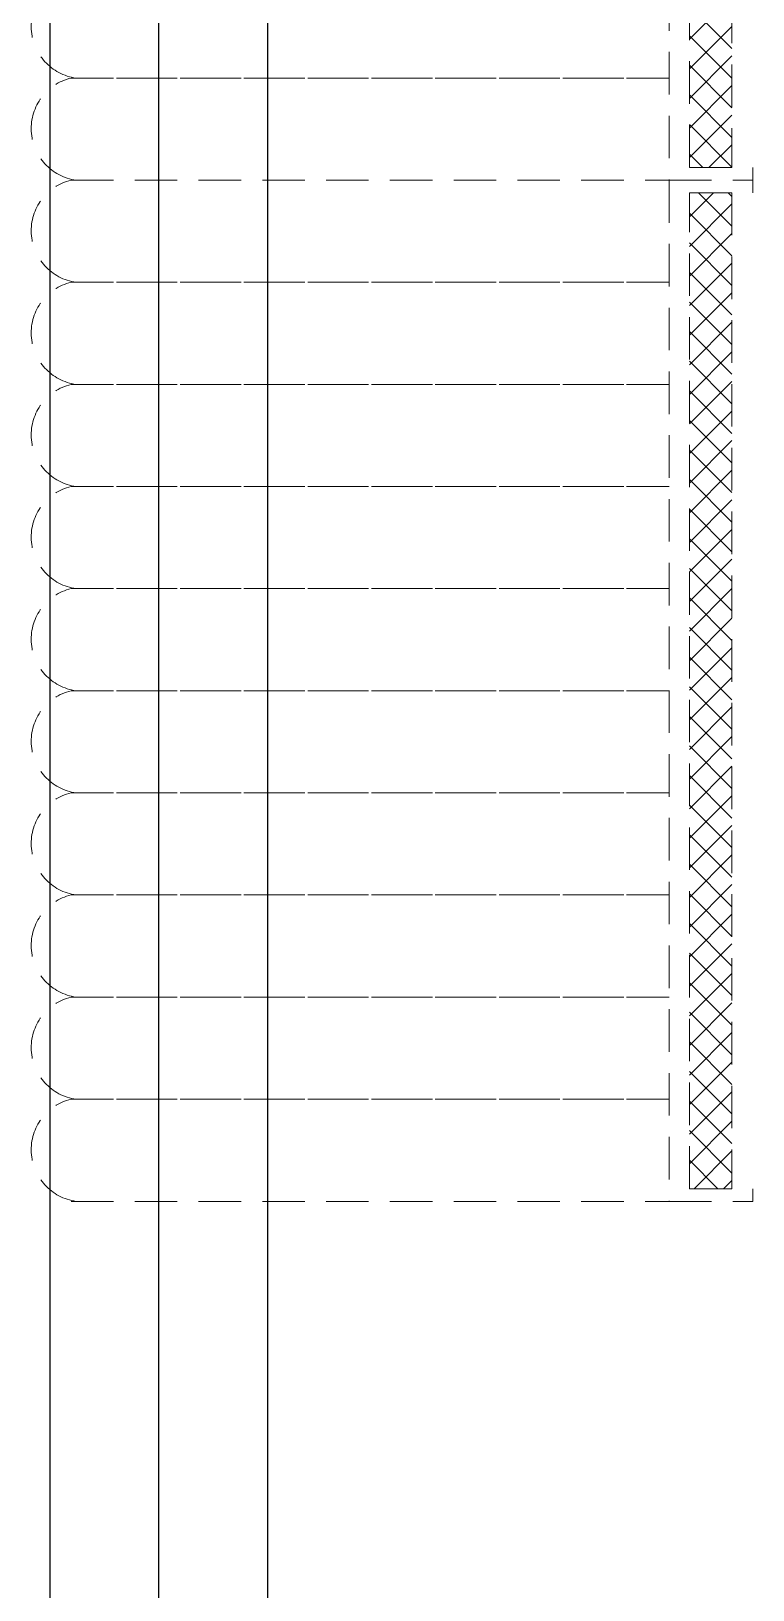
# Model space of a CAD drawing. Header units: millimetres. Extents: x 1188965 to 1321470, y -617248 to -452266.
# Drawn here: x 1307059 to 1307361, y -534069 to -533417 of the extents above; entities that cross this region are included whole.
import ezdxf

# ---------------------------------------------------------------- set-up
doc = ezdxf.new("R2010")
doc.units = ezdxf.units.MM
doc.linetypes.add('DASHEDX2', pattern=[38.1, 25.4, -12.7])
doc.layers.add('000_CTCI_CR', color=170, linetype='Continuous')
doc.layers.add('1co fi', color=2, linetype='Continuous', lineweight=13)

# ---------------------------------------------------------------- blocks, each defined once
blk = doc.blocks.new('12.132131')
at = {"layer": '1co fi', "linetype": 'DASHEDX2'}
h = blk.add_hatch(dxfattribs=at)
h.set_pattern_fill('ANSI37', color=252, scale=100, style=0)
h.set_pattern_definition([(45, (4112.396, -56.011), (-8.838835, 8.838835), []), (135, (4112.396, -56.011), (-8.838835, -8.838835), [])])
h.paths.add_polyline_path([(4538.87, 2048.69), (4564.27, 2048.69), (4564.27, 2643.69), (4538.87, 2643.69)])
at = {"layer": '1co fi', "color": 252, "linetype": 'DASHEDX2'}
for p, q in [((4526.78, 2651.19), (4576.78, 2651.19)), ((4526.78, 2041.19), (4526.78, 2651.19)), ((4576.78, 2643.69), (4576.78, 2651.19)), ((4526.78, 2048.69), (4526.78, 2041.19)), ((4576.78, 2048.69), (4576.78, 2041.19)), ((4526.78, 2041.19), (4576.78, 2041.19))]:
    blk.add_line(p, q, dxfattribs=at)
blk.add_lwpolyline([(4564.27, 2048.69), (4564.27, 2643.69), (4538.87, 2643.69), (4538.87, 2048.69)], close=True, dxfattribs=at)
blk = doc.blocks.new('pre')
at = {"layer": '1co fi'}
blk.add_blockref('12.132131', (-4576.78, -2041.19), dxfattribs=at)
blk = doc.blocks.new('A$C6C8E4D39')
at = {"layer": '1co fi', "color": 252, "linetype": 'DASHEDX2'}
for p, q in [((23.82, 610), (381.14, 610)), ((23.82, 610), (381.14, 610)), ((23.82, 549), (381.14, 549)), ((381.14, 549), (26.89, 549)), ((23.82, 488), (381.14, 488)), ((381.14, 488), (26.89, 488)), ((23.82, 427), (381.14, 427)), ((381.14, 427), (26.89, 427)), ((23.82, 366), (381.14, 366)), ((381.14, 366), (26.89, 366)), ((23.82, 305), (381.14, 305)), ((381.14, 305), (26.89, 305)), ((23.82, 244), (381.14, 244)), ((381.14, 244), (26.89, 244)), ((23.82, 183), (381.14, 183)), ((381.14, 183), (26.89, 183)), ((23.82, 122), (381.14, 122)), ((381.14, 122), (26.89, 122)), ((23.82, 61), (381.14, 61)), ((381.14, 61), (26.89, 61)), ((23.82, 0), (381.14, 0)), ((23.82, 0), (381.14, 0))]:
    blk.add_line(p, q, dxfattribs=at)
for centre in [(31.07, 579.21), (31.07, 518.21), (31.07, 457.21), (31.07, 396.21), (31.07, 335.21), (31.07, 274.21), (31.07, 213.21), (31.07, 152.21), (31.07, 91.21), (31.07, 30.21)]:
    blk.add_arc(centre, 31.07, 97.73084, 256.50591, dxfattribs=at)

msp = doc.modelspace()

# ---------------------------------------------------------------- linework, layer by layer
at = {"layer": '000_CTCI_CR', "color": 3}
for p, q in [((1307066.946, -531545.027), (1307066.946, -534240.027)), ((1307112.446, -531545.027), (1307112.446, -534240.027)), ((1307157.946, -531545.027), (1307157.946, -534240.027))]:
    msp.add_line(p, q, dxfattribs=at)

# ---------------------------------------------------------------- block references
at = {"layer": '000_CTCI_CR', "color": 3, "xscale": -0.7, "yscale": 0.7, "zscale": 0.7, "rotation": 180}
for name, p in [('A$C6C8E4D39', (1307059.148, -533052.495)), ('pre', (1307360.946, -533052.495)), ('A$C6C8E4D39', (1307059.148, -533479.495)), ('pre', (1307360.946, -533479.495))]:
    msp.add_blockref(name, p, dxfattribs=at)

doc.saveas('drawing.dxf')
